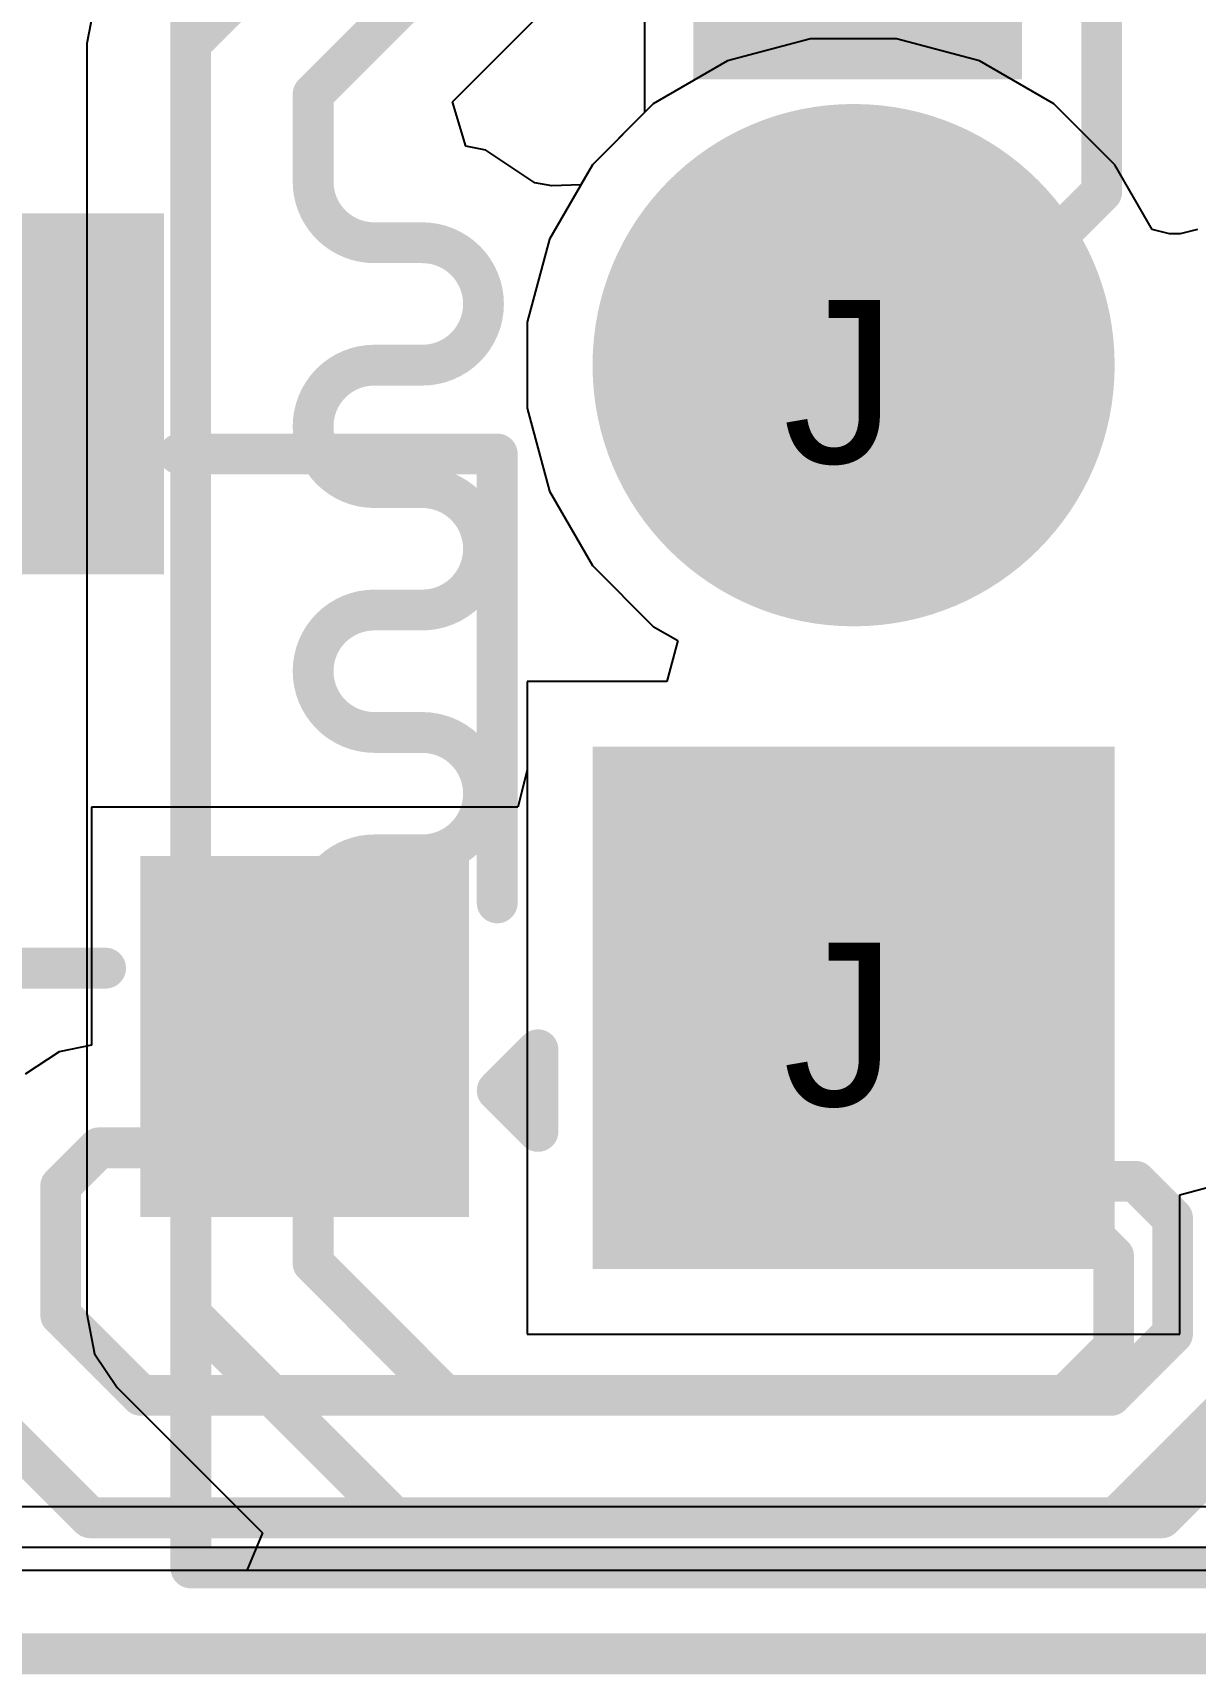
# Model space of a CAD drawing. Header units: inches. Extents: x 0 to 5271, y 0 to 5417.
# Drawn here: x 120.63 to 124.25, y -0.06 to 5.04 of the extents above; entities that cross this region are included whole.
import ezdxf

# ---------------------------------------------------------------- set-up
doc = ezdxf.new("R2010")
doc.units = ezdxf.units.IN
for name, color, linetype in [('Board_Outline', 216, 'Continuous'), ('Bottom Layer', 5, 'Continuous'), ('Bottom Overlay', 54, 'Continuous'), ('Bottom Paste', 16, 'Continuous'), ('Bottom Solder', 6, 'Continuous'), ('Drill Drawing', 1, 'Continuous'), ('L2_GND1', 16, 'Continuous'), ('L3_SIG1', 76, 'Continuous'), ('L4_PWR', 90, 'Continuous'), ('L5_GND2', 156, 'Continuous'), ('L6_SIG2', 130, 'Continuous'), ('L7_GND3', 216, 'Continuous'), ('Multi-Layer', 9, 'Continuous'), ('Pad Holes', 156, 'Continuous'), ('Top Layer', 1, 'Continuous'), ('Top Overlay', 2, 'Continuous'), ('Top Solder', 216, 'Continuous')]:
    doc.layers.add(name, color=color, linetype=linetype)
doc.styles.add('Arial', font='', dxfattribs={"height": 0.2})
doc.styles.get('Arial').set_extended_font_data('Arial')

# ---------------------------------------------------------------- blocks, each defined once
blk = doc.blocks.new('SOT_23_B_18')
at = {"layer": 'Bottom Layer'}
for points in [[(-1.36, 1.46), (-0.54, 1.46), (-0.54, 0.54), (-1.36, 0.54)], [(0.54, 1.46), (1.36, 1.46), (1.36, 0.54), (0.54, 0.54)], [(-0.41, -0.54), (0.41, -0.54), (0.41, -1.46), (-0.41, -1.46)]]:
    blk.add_hatch(color=5, dxfattribs=at).paths.add_polyline_path(points)
at = {"layer": 'Bottom Paste'}
for points in [[(-1.36, 1.46), (-0.54, 1.46), (-0.54, 0.54), (-1.36, 0.54)], [(0.54, 1.46), (1.36, 1.46), (1.36, 0.54), (0.54, 0.54)], [(-0.41, -0.54), (0.41, -0.54), (0.41, -1.46), (-0.41, -1.46)]]:
    blk.add_hatch(color=16, dxfattribs=at).paths.add_polyline_path(points)
at = {"layer": 'Bottom Solder'}
for points in [[(-1.4616, 1.5616), (-0.4384, 1.5616), (-0.4384, 0.4384), (-1.4616, 0.4384)], [(0.4384, 1.5616), (1.4616, 1.5616), (1.4616, 0.4384), (0.4384, 0.4384)], [(-0.5116, -0.4384), (0.5116, -0.4384), (0.5116, -1.5616), (-0.5116, -1.5616)]]:
    blk.add_hatch(color=6, dxfattribs=at).paths.add_polyline_path(points)
at = {"layer": 'Bottom Overlay'}
for points in [[(-1.6764, 1.2954, 0.127, 0.127, 0), (-1.6764, 1.0414, 0.127, 0.127, 0)], [(-1.5494, 1.1684, 0.127, 0.127, 0), (-1.6764, 1.2954, 0.127, 0.127, 0)], [(-1.5494, 1.1684, 0.127, 0.127, 0), (-1.6764, 1.0414, 0.127, 0.127, 0)], [(0.3302, 0.7874, 0.127, 0.127, 0), (-0.3302, 0.7874, 0.127, 0.127, 0)], [(-1.5494, 0.5842, 0.127, 0.127, 0), (-1.5494, -0.8128, 0.127, 0.127, 0)], [(1.5494, 0.5842, 0.127, 0.127, 0), (1.5494, -0.8128, 0.127, 0.127, 0)], [(-0.5588, -0.8128, 0.127, 0.127, 0), (-1.5494, -0.8128, 0.127, 0.127, 0)], [(1.5494, -0.8128, 0.127, 0.127, 0), (0.5588, -0.8128, 0.127, 0.127, 0)]]:
    blk.add_lwpolyline(points, format="xyseb", dxfattribs=at)
for points in [[(-1.7082, 1.2954, 0.0635, 0.0635, 1), (-1.6446, 1.2954, 0.0635, 0.0635, 1)], [(-1.7082, 1.2954, 0.0635, 0.0635, 1), (-1.6446, 1.2954, 0.0635, 0.0635, 1)], [(-1.5812, 1.1684, 0.0635, 0.0635, 1), (-1.5176, 1.1684, 0.0635, 0.0635, 1)], [(-1.5812, 1.1684, 0.0635, 0.0635, 1), (-1.5176, 1.1684, 0.0635, 0.0635, 1)], [(-1.7082, 1.0414, 0.0635, 0.0635, 1), (-1.6446, 1.0414, 0.0635, 0.0635, 1)], [(-1.7082, 1.0414, 0.0635, 0.0635, 1), (-1.6446, 1.0414, 0.0635, 0.0635, 1)], [(-0.3619, 0.7874, 0.0635, 0.0635, 1), (-0.2984, 0.7874, 0.0635, 0.0635, 1)], [(0.2984, 0.7874, 0.0635, 0.0635, 1), (0.3619, 0.7874, 0.0635, 0.0635, 1)], [(-1.5812, 0.5842, 0.0635, 0.0635, 1), (-1.5176, 0.5842, 0.0635, 0.0635, 1)], [(1.5176, 0.5842, 0.0635, 0.0635, 1), (1.5812, 0.5842, 0.0635, 0.0635, 1)], [(-1.5812, -0.8128, 0.0635, 0.0635, 1), (-1.5176, -0.8128, 0.0635, 0.0635, 1)], [(-1.5812, -0.8128, 0.0635, 0.0635, 1), (-1.5176, -0.8128, 0.0635, 0.0635, 1)], [(-0.5905, -0.8128, 0.0635, 0.0635, 1), (-0.5271, -0.8128, 0.0635, 0.0635, 1)], [(0.5271, -0.8128, 0.0635, 0.0635, 1), (0.5905, -0.8128, 0.0635, 0.0635, 1)], [(1.5176, -0.8128, 0.0635, 0.0635, 1), (1.5812, -0.8128, 0.0635, 0.0635, 1)], [(1.5176, -0.8128, 0.0635, 0.0635, 1), (1.5812, -0.8128, 0.0635, 0.0635, 1)]]:
    blk.add_lwpolyline(points, format="xyseb", close=True, dxfattribs=at)
blk = doc.blocks.new('SOT_23_B_19')
at = {"layer": 'Bottom Layer'}
for points in [[(-1.36, 1.46), (-0.54, 1.46), (-0.54, 0.54), (-1.36, 0.54)], [(0.54, 1.46), (1.36, 1.46), (1.36, 0.54), (0.54, 0.54)], [(-0.41, -0.54), (0.41, -0.54), (0.41, -1.46), (-0.41, -1.46)]]:
    blk.add_hatch(color=5, dxfattribs=at).paths.add_polyline_path(points)
at = {"layer": 'Bottom Paste'}
for points in [[(-1.36, 1.46), (-0.54, 1.46), (-0.54, 0.54), (-1.36, 0.54)], [(0.54, 1.46), (1.36, 1.46), (1.36, 0.54), (0.54, 0.54)], [(-0.41, -0.54), (0.41, -0.54), (0.41, -1.46), (-0.41, -1.46)]]:
    blk.add_hatch(color=16, dxfattribs=at).paths.add_polyline_path(points)
at = {"layer": 'Bottom Solder'}
for points in [[(-1.4616, 1.5616), (-0.4384, 1.5616), (-0.4384, 0.4384), (-1.4616, 0.4384)], [(0.4384, 1.5616), (1.4616, 1.5616), (1.4616, 0.4384), (0.4384, 0.4384)], [(-0.5116, -0.4384), (0.5116, -0.4384), (0.5116, -1.5616), (-0.5116, -1.5616)]]:
    blk.add_hatch(color=6, dxfattribs=at).paths.add_polyline_path(points)
at = {"layer": 'Bottom Overlay'}
for points in [[(-1.6764, 1.2954, 0.127, 0.127, 0), (-1.6764, 1.0414, 0.127, 0.127, 0)], [(-1.5494, 1.1684, 0.127, 0.127, 0), (-1.6764, 1.2954, 0.127, 0.127, 0)], [(-1.5494, 1.1684, 0.127, 0.127, 0), (-1.6764, 1.0414, 0.127, 0.127, 0)], [(0.3302, 0.7874, 0.127, 0.127, 0), (-0.3302, 0.7874, 0.127, 0.127, 0)], [(-1.5494, 0.5842, 0.127, 0.127, 0), (-1.5494, -0.8128, 0.127, 0.127, 0)], [(1.5494, 0.5842, 0.127, 0.127, 0), (1.5494, -0.8128, 0.127, 0.127, 0)], [(-0.5588, -0.8128, 0.127, 0.127, 0), (-1.5494, -0.8128, 0.127, 0.127, 0)], [(1.5494, -0.8128, 0.127, 0.127, 0), (0.5588, -0.8128, 0.127, 0.127, 0)]]:
    blk.add_lwpolyline(points, format="xyseb", dxfattribs=at)
for points in [[(-1.7082, 1.2954, 0.0635, 0.0635, 1), (-1.6446, 1.2954, 0.0635, 0.0635, 1)], [(-1.7082, 1.2954, 0.0635, 0.0635, 1), (-1.6446, 1.2954, 0.0635, 0.0635, 1)], [(-1.5812, 1.1684, 0.0635, 0.0635, 1), (-1.5176, 1.1684, 0.0635, 0.0635, 1)], [(-1.5812, 1.1684, 0.0635, 0.0635, 1), (-1.5176, 1.1684, 0.0635, 0.0635, 1)], [(-1.7082, 1.0414, 0.0635, 0.0635, 1), (-1.6446, 1.0414, 0.0635, 0.0635, 1)], [(-1.7082, 1.0414, 0.0635, 0.0635, 1), (-1.6446, 1.0414, 0.0635, 0.0635, 1)], [(-0.3619, 0.7874, 0.0635, 0.0635, 1), (-0.2984, 0.7874, 0.0635, 0.0635, 1)], [(0.2984, 0.7874, 0.0635, 0.0635, 1), (0.3619, 0.7874, 0.0635, 0.0635, 1)], [(-1.5812, 0.5842, 0.0635, 0.0635, 1), (-1.5176, 0.5842, 0.0635, 0.0635, 1)], [(1.5176, 0.5842, 0.0635, 0.0635, 1), (1.5812, 0.5842, 0.0635, 0.0635, 1)], [(-1.5812, -0.8128, 0.0635, 0.0635, 1), (-1.5176, -0.8128, 0.0635, 0.0635, 1)], [(-1.5812, -0.8128, 0.0635, 0.0635, 1), (-1.5176, -0.8128, 0.0635, 0.0635, 1)], [(-0.5905, -0.8128, 0.0635, 0.0635, 1), (-0.5271, -0.8128, 0.0635, 0.0635, 1)], [(0.5271, -0.8128, 0.0635, 0.0635, 1), (0.5905, -0.8128, 0.0635, 0.0635, 1)], [(1.5176, -0.8128, 0.0635, 0.0635, 1), (1.5812, -0.8128, 0.0635, 0.0635, 1)], [(1.5176, -0.8128, 0.0635, 0.0635, 1), (1.5812, -0.8128, 0.0635, 0.0635, 1)]]:
    blk.add_lwpolyline(points, format="xyseb", close=True, dxfattribs=at)
blk = doc.blocks.new('HX20012_6A_______531')
at = {"layer": 'Bottom Layer'}
h = blk.add_hatch(color=5, dxfattribs=at)
edge = h.paths.add_edge_path()
edge.add_arc((-2, 1), 0.762, 0, 360)
blk.add_hatch(color=5, dxfattribs=at).paths.add_polyline_path([(-2.762, -0.238), (-1.238, -0.238), (-1.238, -1.762), (-2.762, -1.762)])
at = {"layer": 'Bottom Solder'}
h = blk.add_hatch(color=6, dxfattribs=at)
edge = h.paths.add_edge_path()
edge.add_arc((-2, 1), 0.8128, 0, 360)
blk.add_hatch(color=6, dxfattribs=at).paths.add_polyline_path([(-2.8128, -0.1872), (-1.1872, -0.1872), (-1.1872, -1.8128), (-2.8128, -1.8128)])
at = {"layer": 'L2_GND1'}
h = blk.add_hatch(color=16, dxfattribs=at)
edge = h.paths.add_edge_path()
edge.add_arc((-2, 1), 0.762, 0, 360)
blk.add_hatch(color=16, dxfattribs=at).paths.add_polyline_path([(-2.762, -0.238), (-1.238, -0.238), (-1.238, -1.762), (-2.762, -1.762)])
at = {"layer": 'L3_SIG1'}
h = blk.add_hatch(color=76, dxfattribs=at)
edge = h.paths.add_edge_path()
edge.add_arc((-2, 1), 0.762, 0, 360)
blk.add_hatch(color=76, dxfattribs=at).paths.add_polyline_path([(-2.762, -0.238), (-1.238, -0.238), (-1.238, -1.762), (-2.762, -1.762)])
at = {"layer": 'L4_PWR'}
h = blk.add_hatch(color=90, dxfattribs=at)
edge = h.paths.add_edge_path()
edge.add_arc((-2, 1), 0.762, 0, 360)
blk.add_hatch(color=90, dxfattribs=at).paths.add_polyline_path([(-2.762, -0.238), (-1.238, -0.238), (-1.238, -1.762), (-2.762, -1.762)])
at = {"layer": 'L5_GND2'}
h = blk.add_hatch(color=156, dxfattribs=at)
edge = h.paths.add_edge_path()
edge.add_arc((-2, 1), 0.762, 0, 360)
blk.add_hatch(color=156, dxfattribs=at).paths.add_polyline_path([(-2.762, -0.238), (-1.238, -0.238), (-1.238, -1.762), (-2.762, -1.762)])
at = {"layer": 'L6_SIG2'}
h = blk.add_hatch(color=130, dxfattribs=at)
edge = h.paths.add_edge_path()
edge.add_arc((-2, 1), 0.762, 0, 360)
blk.add_hatch(color=130, dxfattribs=at).paths.add_polyline_path([(-2.762, -0.238), (-1.238, -0.238), (-1.238, -1.762), (-2.762, -1.762)])
at = {"layer": 'L7_GND3'}
h = blk.add_hatch(color=216, dxfattribs=at)
edge = h.paths.add_edge_path()
edge.add_arc((-2, 1), 0.762, 0, 360)
blk.add_hatch(color=216, dxfattribs=at).paths.add_polyline_path([(-2.762, -0.238), (-1.238, -0.238), (-1.238, -1.762), (-2.762, -1.762)])
at = {"layer": 'Multi-Layer'}
h = blk.add_hatch(color=9, dxfattribs=at)
edge = h.paths.add_edge_path()
edge.add_arc((-2, 1), 0.762, 0, 360)
blk.add_hatch(color=9, dxfattribs=at).paths.add_polyline_path([(-2.762, -0.238), (-1.238, -0.238), (-1.238, -1.762), (-2.762, -1.762)])
at = {"layer": 'Pad Holes'}
h = blk.add_hatch(color=7, dxfattribs=at)
edge = h.paths.add_edge_path()
edge.add_arc((-2, 1), 0.4572, 0, 360)
h = blk.add_hatch(color=7, dxfattribs=at)
edge = h.paths.add_edge_path()
edge.add_arc((-2, -1), 0.4572, 0, 360)
at = {"layer": 'Top Layer'}
h = blk.add_hatch(color=1, dxfattribs=at)
edge = h.paths.add_edge_path()
edge.add_arc((-2, 1), 0.762, 0, 360)
blk.add_hatch(color=1, dxfattribs=at).paths.add_polyline_path([(-2.762, -0.238), (-1.238, -0.238), (-1.238, -1.762), (-2.762, -1.762)])
at = {"layer": 'Top Solder'}
h = blk.add_hatch(color=216, dxfattribs=at)
edge = h.paths.add_edge_path()
edge.add_arc((-2, 1), 0.8128, 0, 360)
blk.add_hatch(color=216, dxfattribs=at).paths.add_polyline_path([(-2.8128, -0.1872), (-1.1872, -0.1872), (-1.1872, -1.8128), (-2.8128, -1.8128)])
at = {"layer": 'Top Overlay'}
for points in [[(-4.064, 2.7432, 0.127, 0.127, 0), (-4.0635, -2.7432, 0.127, 0.127, 0)], [(-4.0635, -2.7432, 0.127, 0.127, 0), (4.064, -2.7432, 0.127, 0.127, 0)]]:
    blk.add_lwpolyline(points, format="xyseb", dxfattribs=at)
blk.add_lwpolyline([(-4.0952, -2.7432, 0.0635, 0.0635, 1), (-4.0317, -2.7432, 0.0635, 0.0635, 1)], format="xyseb", close=True, dxfattribs=at)
blk.add_lwpolyline([(-4.0952, -2.7432, 0.0635, 0.0635, 1), (-4.0317, -2.7432, 0.0635, 0.0635, 1)], format="xyseb", close=True, dxfattribs=at)

msp = doc.modelspace()

# ---------------------------------------------------------------- linework, layer by layer
at = {"layer": 'Board_Outline'}
msp.add_lwpolyline([(0, 0, 0.127, 0.127, 0), (150, 0, 0.127, 0.127, 0)], format="xyseb", dxfattribs=at)
at = {"layer": 'Bottom Layer'}
for p, q in [((122.531, 6.175), (122.531, 4.7961)), ((122.531, 4.7961), (122.369, 4.634)), ((122.369, 4.634), (122.2352, 4.4024)), ((122.2352, 4.4024), (122.166, 4.144)), ((122.166, 4.144), (122.166, 3.8764)), ((122.166, 3.8764), (122.2352, 3.618)), ((122.2352, 3.618), (122.369, 3.3864)), ((122.369, 3.3864), (122.5581, 3.1972)), ((122.5581, 3.1972), (122.6343, 3.1532)), ((122.6343, 3.1532), (122.6003, 3.0262)), ((122.6003, 3.0262), (122.166, 3.0262)), ((122.166, 3.0262), (122.166, 2.75)), ((122.166, 2.75), (122.137, 2.635)), ((122.137, 2.635), (120.809, 2.635)), ((120.809, 2.635), (120.809, 1.8936)), ((120.809, 1.8936), (120.7081, 1.8736)), ((120.7081, 1.8736), (120.6031, 1.8034))]:
    msp.add_line(p, q, dxfattribs=at)
for points in [[(123.9545, 4.549, 0.127, 0.127, 0), (123.9545, 5.3081, 0.127, 0.127, 0)], [(123.4157, 4.0102, 0.127, 0.127, 0), (123.9545, 4.549, 0.127, 0.127, 0)], [(123.182, 4.0102, 0.127, 0.127, 0), (123.4157, 4.0102, 0.127, 0.127, 0)], [(123.182, 2.0102, 0.127, 0.127, 0), (123.8805, 1.3117, 0.127, 0.127, 0)], [(121.1265, 1.5745, 0.127, 0.127, 0), (121.473, 1.921, 0.127, 0.127, 0)], [(120.7135, 1.456, 0.127, 0.127, 0), (120.832, 1.5745, 0.127, 0.127, 0)], [(120.832, 1.5745, 0.127, 0.127, 0), (121.1265, 1.5745, 0.127, 0.127, 0)], [(120.7135, 1.0537, 0.127, 0.127, 0), (120.7135, 1.456, 0.127, 0.127, 0)], [(123.8805, 1.3117, 0.127, 0.127, 0), (123.9171, 1.3117, 0.127, 0.127, 0)], [(123.9171, 1.3117, 0.127, 0.127, 0), (123.9915, 1.2373, 0.127, 0.127, 0)], [(123.9915, 0.9545, 0.127, 0.127, 0), (123.9915, 1.2373, 0.127, 0.127, 0)], [(120.7135, 1.0537, 0.127, 0.127, 0), (120.9631, 0.8041, 0.127, 0.127, 0)], [(123.8411, 0.8041, 0.127, 0.127, 0), (123.9915, 0.9545, 0.127, 0.127, 0)], [(120.3325, 0.8959, 0.127, 0.127, 0), (120.8053, 0.4231, 0.127, 0.127, 0)], [(120.9631, 0.8041, 0.127, 0.127, 0), (123.8411, 0.8041, 0.127, 0.127, 0)], [(123.9989, 0.4231, 0.127, 0.127, 0), (124.3725, 0.7967, 0.127, 0.127, 0)], [(120.8053, 0.4231, 0.127, 0.127, 0), (123.9989, 0.4231, 0.127, 0.127, 0)]]:
    msp.add_lwpolyline(points, format="xyseb", dxfattribs=at)
for points in [[(123.9227, 4.549, 0.0635, 0.0635, 1), (123.9862, 4.549, 0.0635, 0.0635, 1)], [(123.9227, 4.549, 0.0635, 0.0635, 1), (123.9862, 4.549, 0.0635, 0.0635, 1)], [(123.1503, 4.0102, 0.0635, 0.0635, 1), (123.2138, 4.0102, 0.0635, 0.0635, 1)], [(123.3839, 4.0102, 0.0635, 0.0635, 1), (123.4474, 4.0102, 0.0635, 0.0635, 1)], [(123.3839, 4.0102, 0.0635, 0.0635, 1), (123.4474, 4.0102, 0.0635, 0.0635, 1)], [(123.1502, 2.0102, 0.0635, 0.0635, 1), (123.2137, 2.0102, 0.0635, 0.0635, 1)], [(121.4413, 1.921, 0.0635, 0.0635, 1), (121.5048, 1.921, 0.0635, 0.0635, 1)], [(120.8003, 1.5745, 0.0635, 0.0635, 1), (120.8638, 1.5745, 0.0635, 0.0635, 1)], [(120.8003, 1.5745, 0.0635, 0.0635, 1), (120.8638, 1.5745, 0.0635, 0.0635, 1)], [(121.0947, 1.5745, 0.0635, 0.0635, 1), (121.1582, 1.5745, 0.0635, 0.0635, 1)], [(121.0947, 1.5745, 0.0635, 0.0635, 1), (121.1582, 1.5745, 0.0635, 0.0635, 1)], [(120.6817, 1.456, 0.0635, 0.0635, 1), (120.7452, 1.456, 0.0635, 0.0635, 1)], [(120.6817, 1.456, 0.0635, 0.0635, 1), (120.7452, 1.456, 0.0635, 0.0635, 1)], [(123.8487, 1.3117, 0.0635, 0.0635, 1), (123.9122, 1.3117, 0.0635, 0.0635, 1)], [(123.8487, 1.3117, 0.0635, 0.0635, 1), (123.9122, 1.3117, 0.0635, 0.0635, 1)], [(123.8854, 1.3117, 0.0635, 0.0635, 1), (123.9489, 1.3117, 0.0635, 0.0635, 1)], [(123.8854, 1.3117, 0.0635, 0.0635, 1), (123.9489, 1.3117, 0.0635, 0.0635, 1)], [(123.9597, 1.2373, 0.0635, 0.0635, 1), (124.0232, 1.2373, 0.0635, 0.0635, 1)], [(123.9597, 1.2373, 0.0635, 0.0635, 1), (124.0232, 1.2373, 0.0635, 0.0635, 1)], [(120.6817, 1.0537, 0.0635, 0.0635, 1), (120.7452, 1.0537, 0.0635, 0.0635, 1)], [(120.6817, 1.0537, 0.0635, 0.0635, 1), (120.7452, 1.0537, 0.0635, 0.0635, 1)], [(123.9597, 0.9545, 0.0635, 0.0635, 1), (124.0232, 0.9545, 0.0635, 0.0635, 1)], [(123.9597, 0.9545, 0.0635, 0.0635, 1), (124.0232, 0.9545, 0.0635, 0.0635, 1)], [(120.9314, 0.8041, 0.0635, 0.0635, 1), (120.9949, 0.8041, 0.0635, 0.0635, 1)], [(120.9314, 0.8041, 0.0635, 0.0635, 1), (120.9949, 0.8041, 0.0635, 0.0635, 1)], [(123.8094, 0.8041, 0.0635, 0.0635, 1), (123.8729, 0.8041, 0.0635, 0.0635, 1)], [(123.8094, 0.8041, 0.0635, 0.0635, 1), (123.8729, 0.8041, 0.0635, 0.0635, 1)], [(120.7736, 0.4231, 0.0635, 0.0635, 1), (120.8371, 0.4231, 0.0635, 0.0635, 1)], [(120.7736, 0.4231, 0.0635, 0.0635, 1), (120.8371, 0.4231, 0.0635, 0.0635, 1)], [(123.9672, 0.4231, 0.0635, 0.0635, 1), (124.0307, 0.4231, 0.0635, 0.0635, 1)], [(123.9672, 0.4231, 0.0635, 0.0635, 1), (124.0307, 0.4231, 0.0635, 0.0635, 1)]]:
    msp.add_lwpolyline(points, format="xyseb", close=True, dxfattribs=at)
at = {"layer": 'L2_GND1'}
for p, q in [((123.0482, 5.0262), (122.7898, 4.957)), ((123.3157, 5.0262), (123.0482, 5.0262)), ((123.5741, 4.957), (123.3157, 5.0262)), ((122.7898, 4.957), (122.5581, 4.8232)), ((123.8058, 4.8232), (123.5741, 4.957)), ((122.5581, 4.8232), (122.369, 4.634)), ((123.995, 4.634), (123.8058, 4.8232)), ((122.369, 4.634), (122.2352, 4.4024)), ((124.1117, 4.432), (123.995, 4.634)), ((122.2352, 4.4024), (122.166, 4.144)), ((124.1653, 4.4191), (124.1117, 4.432)), ((124.1987, 4.4191), (124.1653, 4.4191)), ((124.2523, 4.432), (124.1987, 4.4191)), ((122.166, 4.144), (122.166, 3.8764)), ((122.166, 3.8764), (122.2352, 3.618)), ((122.2352, 3.618), (122.369, 3.3864)), ((122.369, 3.3864), (122.5581, 3.1972)), ((122.5581, 3.1972), (122.6343, 3.1532)), ((122.6343, 3.1532), (122.6003, 3.0262)), ((122.6003, 3.0262), (122.166, 3.0262)), ((122.166, 3.0262), (122.166, 0.9942)), ((124.198, 1.4285), (124.325, 1.4626)), ((124.198, 0.9942), (124.198, 1.4285)), ((122.166, 0.9942), (124.198, 0.9942)), ((135.4288, 0.259), (93.9096, 0.259))]:
    msp.add_line(p, q, dxfattribs=at)
at = {"layer": 'L3_SIG1'}
for p, q in [((123.0482, 5.0262), (122.7898, 4.957)), ((123.3157, 5.0262), (123.0482, 5.0262)), ((123.5741, 4.957), (123.3157, 5.0262)), ((122.7898, 4.957), (122.5581, 4.8232)), ((123.8058, 4.8232), (123.5741, 4.957)), ((122.5581, 4.8232), (122.369, 4.634)), ((123.995, 4.634), (123.8058, 4.8232)), ((122.369, 4.634), (122.2352, 4.4024)), ((124.1117, 4.432), (123.995, 4.634)), ((122.2352, 4.4024), (122.166, 4.144)), ((124.1653, 4.4191), (124.1117, 4.432)), ((124.1987, 4.4191), (124.1653, 4.4191)), ((124.2523, 4.432), (124.1987, 4.4191)), ((122.166, 4.144), (122.166, 3.8764)), ((122.166, 3.8764), (122.2352, 3.618)), ((122.2352, 3.618), (122.369, 3.3864)), ((122.369, 3.3864), (122.5581, 3.1972)), ((122.5581, 3.1972), (122.6343, 3.1532)), ((122.6343, 3.1532), (122.6003, 3.0262)), ((122.6003, 3.0262), (122.166, 3.0262)), ((122.166, 3.0262), (122.166, 0.9942)), ((124.198, 1.4285), (124.325, 1.4626)), ((124.198, 0.9942), (124.198, 1.4285)), ((122.166, 0.9942), (124.198, 0.9942)), ((129.3876, 0.3302), (95.9104, 0.3302))]:
    msp.add_line(p, q, dxfattribs=at)
at = {"layer": 'L4_PWR'}
for p, q in [((123.0482, 5.0262), (122.7898, 4.957)), ((123.3157, 5.0262), (123.0482, 5.0262)), ((123.5741, 4.957), (123.3157, 5.0262)), ((122.7898, 4.957), (122.5581, 4.8232)), ((123.8058, 4.8232), (123.5741, 4.957)), ((122.5581, 4.8232), (122.369, 4.634)), ((123.995, 4.634), (123.8058, 4.8232)), ((122.369, 4.634), (122.2352, 4.4024)), ((124.1117, 4.432), (123.995, 4.634)), ((122.2352, 4.4024), (122.166, 4.144)), ((124.1653, 4.4191), (124.1117, 4.432)), ((124.1987, 4.4191), (124.1653, 4.4191)), ((124.2523, 4.432), (124.1987, 4.4191)), ((122.166, 4.144), (122.166, 3.8764)), ((122.166, 3.8764), (122.2352, 3.618)), ((122.2352, 3.618), (122.369, 3.3864)), ((122.369, 3.3864), (122.5581, 3.1972)), ((122.5581, 3.1972), (122.6343, 3.1532)), ((122.6343, 3.1532), (122.6003, 3.0262)), ((122.6003, 3.0262), (122.166, 3.0262)), ((122.166, 3.0262), (122.166, 0.9942)), ((124.198, 1.4285), (124.325, 1.4626)), ((124.198, 0.9942), (124.198, 1.4285)), ((122.166, 0.9942), (124.198, 0.9942)), ((149.741, 0.259), (93.9096, 0.259))]:
    msp.add_line(p, q, dxfattribs=at)
at = {"layer": 'L5_GND2'}
for p, q in [((123.0482, 5.0262), (122.7898, 4.957)), ((123.3157, 5.0262), (123.0482, 5.0262)), ((123.5741, 4.957), (123.3157, 5.0262)), ((122.7898, 4.957), (122.5581, 4.8232)), ((123.8058, 4.8232), (123.5741, 4.957)), ((122.5581, 4.8232), (122.369, 4.634)), ((123.995, 4.634), (123.8058, 4.8232)), ((122.369, 4.634), (122.2352, 4.4024)), ((124.1117, 4.432), (123.995, 4.634)), ((122.2352, 4.4024), (122.166, 4.144)), ((124.1653, 4.4191), (124.1117, 4.432)), ((124.1987, 4.4191), (124.1653, 4.4191)), ((124.2523, 4.432), (124.1987, 4.4191)), ((122.166, 4.144), (122.166, 3.8764)), ((122.166, 3.8764), (122.2352, 3.618)), ((122.2352, 3.618), (122.369, 3.3864)), ((122.369, 3.3864), (122.5581, 3.1972)), ((122.5581, 3.1972), (122.6343, 3.1532)), ((122.6343, 3.1532), (122.6003, 3.0262)), ((122.6003, 3.0262), (122.166, 3.0262)), ((122.166, 3.0262), (122.166, 0.9942)), ((124.198, 1.4285), (124.325, 1.4626)), ((124.198, 0.9942), (124.198, 1.4285)), ((122.166, 0.9942), (124.198, 0.9942)), ((149.741, 0.259), (93.9096, 0.259))]:
    msp.add_line(p, q, dxfattribs=at)
at = {"layer": 'L6_SIG2'}
for p, q in [((123.0482, 5.0262), (122.7898, 4.957)), ((123.3157, 5.0262), (123.0482, 5.0262)), ((123.5741, 4.957), (123.3157, 5.0262)), ((122.7898, 4.957), (122.5581, 4.8232)), ((123.8058, 4.8232), (123.5741, 4.957)), ((122.5581, 4.8232), (122.369, 4.634)), ((123.995, 4.634), (123.8058, 4.8232)), ((122.369, 4.634), (122.2352, 4.4024)), ((124.1117, 4.432), (123.995, 4.634)), ((122.2352, 4.4024), (122.166, 4.144)), ((124.1653, 4.4191), (124.1117, 4.432)), ((124.1987, 4.4191), (124.1653, 4.4191)), ((124.2523, 4.432), (124.1987, 4.4191)), ((122.166, 4.144), (122.166, 3.8764)), ((122.166, 3.8764), (122.2352, 3.618)), ((122.2352, 3.618), (122.369, 3.3864)), ((122.369, 3.3864), (122.5581, 3.1972)), ((122.5581, 3.1972), (122.6343, 3.1532)), ((122.6343, 3.1532), (122.6003, 3.0262)), ((122.6003, 3.0262), (122.166, 3.0262)), ((122.166, 3.0262), (122.166, 0.9942)), ((124.198, 1.4285), (124.325, 1.4626)), ((124.198, 0.9942), (124.198, 1.4285)), ((122.166, 0.9942), (124.198, 0.9942)), ((129.4892, 0.4572), (96.2152, 0.4572))]:
    msp.add_line(p, q, dxfattribs=at)
at = {"layer": 'L7_GND3'}
for p, q in [((123.0482, 5.0262), (122.7898, 4.957)), ((123.3157, 5.0262), (123.0482, 5.0262)), ((123.5741, 4.957), (123.3157, 5.0262)), ((122.7898, 4.957), (122.5581, 4.8232)), ((123.8058, 4.8232), (123.5741, 4.957)), ((122.5581, 4.8232), (122.369, 4.634)), ((123.995, 4.634), (123.8058, 4.8232)), ((122.369, 4.634), (122.2352, 4.4024)), ((124.1117, 4.432), (123.995, 4.634)), ((122.2352, 4.4024), (122.166, 4.144)), ((124.1653, 4.4191), (124.1117, 4.432)), ((124.1987, 4.4191), (124.1653, 4.4191)), ((124.2523, 4.432), (124.1987, 4.4191)), ((122.166, 4.144), (122.166, 3.8764)), ((122.166, 3.8764), (122.2352, 3.618)), ((122.2352, 3.618), (122.369, 3.3864)), ((122.369, 3.3864), (122.5581, 3.1972)), ((122.5581, 3.1972), (122.6343, 3.1532)), ((122.6343, 3.1532), (122.6003, 3.0262)), ((122.6003, 3.0262), (122.166, 3.0262)), ((122.166, 3.0262), (122.166, 0.9942)), ((124.198, 1.4285), (124.325, 1.4626)), ((124.198, 0.9942), (124.198, 1.4285)), ((122.166, 0.9942), (124.198, 0.9942)), ((149.741, 0.259), (93.9096, 0.259))]:
    msp.add_line(p, q, dxfattribs=at)
at = {"layer": 'Top Layer'}
for p, q in [((121.9331, 4.8295), (122.8132, 5.7096)), ((120.8191, 5.1351), (120.7945, 5.0112)), ((120.7945, 5.0112), (120.7945, 1.0575)), ((123.0482, 5.0262), (122.7898, 4.957)), ((123.3157, 5.0262), (123.0482, 5.0262)), ((123.5741, 4.957), (123.3157, 5.0262)), ((122.7898, 4.957), (122.5581, 4.8232)), ((123.8058, 4.8232), (123.5741, 4.957)), ((121.9749, 4.6917), (121.9331, 4.8295)), ((122.5581, 4.8232), (122.369, 4.634)), ((123.995, 4.634), (123.8058, 4.8232)), ((122.0374, 4.6792), (121.9749, 4.6917)), ((122.1897, 4.5775), (122.0374, 4.6792)), ((122.369, 4.634), (122.3325, 4.5709)), ((124.1117, 4.432), (123.995, 4.634)), ((122.2421, 4.568), (122.1897, 4.5775)), ((122.3325, 4.5709), (122.2421, 4.568)), ((124.1653, 4.4191), (124.1117, 4.432)), ((124.1987, 4.4191), (124.1653, 4.4191)), ((124.2523, 4.432), (124.1987, 4.4191)), ((120.7945, 1.0575), (120.8191, 0.9337)), ((120.8191, 0.9337), (120.8893, 0.8286)), ((120.8893, 0.8286), (121.3416, 0.3763)), ((121.3416, 0.3763), (121.293, 0.259)), ((121.293, 0.259), (93.9096, 0.259))]:
    msp.add_line(p, q, dxfattribs=at)
for points in [[(121.1182, 5.0112, 0.127, 0.127, 0), (122.2033, 6.0963, 0.127, 0.127, 0)], [(121.4992, 4.8534, 0.127, 0.127, 0), (121.7876, 5.1418, 0.127, 0.127, 0)], [(121.1182, 1.0575, 0.127, 0.127, 0), (121.1182, 5.0112, 0.127, 0.127, 0)], [(121.4992, 4.5817, 0.127, 0.127, 0), (121.4992, 4.8534, 0.127, 0.127, 0)], [(121.4992, 4.5817, 0.127, 0.127, 0), (121.4992, 4.6012, 0.127, 0.127, 0)], [(121.6897, 4.3912, 0.127, 0.127, -0.414214), (121.4992, 4.5817, 0.127, 0.127, 0)], [(121.6897, 4.3912, 0.127, 0.127, 0), (121.8392, 4.3912, 0.127, 0.127, 0)], [(121.8392, 4.3912, 0.127, 0.127, -1), (121.8392, 4.0102, 0.127, 0.127, 0)], [(121.6897, 3.6292, 0.127, 0.127, -1), (121.6897, 4.0102, 0.127, 0.127, 0)], [(121.6897, 4.0102, 0.127, 0.127, 0), (121.8392, 4.0102, 0.127, 0.127, 0)], [(121.6897, 3.6292, 0.127, 0.127, 0), (121.8392, 3.6292, 0.127, 0.127, 0)], [(121.8392, 3.6292, 0.127, 0.127, -1), (121.8392, 3.2482, 0.127, 0.127, 0)], [(121.6897, 2.8672, 0.127, 0.127, -1), (121.6897, 3.2482, 0.127, 0.127, 0)], [(121.6897, 3.2482, 0.127, 0.127, 0), (121.8392, 3.2482, 0.127, 0.127, 0)], [(121.6897, 2.8672, 0.127, 0.127, 0), (121.8392, 2.8672, 0.127, 0.127, 0)], [(121.8392, 2.8672, 0.127, 0.127, -1), (121.8392, 2.4862, 0.127, 0.127, 0)], [(121.4992, 2.2957, 0.127, 0.127, -0.414214), (121.6897, 2.4862, 0.127, 0.127, 0)], [(121.6897, 2.4862, 0.127, 0.127, 0), (121.8392, 2.4862, 0.127, 0.127, 0)], [(121.4992, 1.8512, 0.127, 0.127, 0), (121.4992, 2.2957, 0.127, 0.127, 0)], [(123.182, 2.0102, 0.127, 0.127, 0), (123.722, 1.4702, 0.127, 0.127, 0)], [(121.4992, 1.2154, 0.127, 0.127, 0), (121.4992, 1.8512, 0.127, 0.127, 0)], [(123.722, 1.4702, 0.127, 0.127, 0), (124.0601, 1.4702, 0.127, 0.127, 0)], [(124.0601, 1.4702, 0.127, 0.127, 0), (124.1751, 1.3552, 0.127, 0.127, 0)], [(124.1751, 0.9956, 0.127, 0.127, 0), (124.1751, 1.3552, 0.127, 0.127, 0)], [(121.4992, 1.2154, 0.127, 0.127, 0), (121.9104, 0.8041, 0.127, 0.127, 0)], [(121.1182, 1.0575, 0.127, 0.127, 0), (121.7526, 0.4231, 0.127, 0.127, 0)], [(123.9836, 0.8041, 0.127, 0.127, 0), (124.1751, 0.9956, 0.127, 0.127, 0)], [(124.1414, 0.4231, 0.127, 0.127, 0), (124.5561, 0.8378, 0.127, 0.127, 0)], [(121.9104, 0.8041, 0.127, 0.127, 0), (123.9836, 0.8041, 0.127, 0.127, 0)], [(121.7526, 0.4231, 0.127, 0.127, 0), (124.1414, 0.4231, 0.127, 0.127, 0)]]:
    msp.add_lwpolyline(points, format="xyseb", dxfattribs=at)
for points in [[(121.0864, 5.0112, 0.0635, 0.0635, 1), (121.1499, 5.0112, 0.0635, 0.0635, 1)], [(121.0864, 5.0112, 0.0635, 0.0635, 1), (121.1499, 5.0112, 0.0635, 0.0635, 1)], [(121.4674, 4.8534, 0.0635, 0.0635, 1), (121.5309, 4.8534, 0.0635, 0.0635, 1)], [(121.4674, 4.8534, 0.0635, 0.0635, 1), (121.5309, 4.8534, 0.0635, 0.0635, 1)], [(121.4674, 4.6012, 0.0635, 0.0635, 1), (121.5309, 4.6012, 0.0635, 0.0635, 1)], [(121.4674, 4.5817, 0.0635, 0.0635, 1), (121.5309, 4.5817, 0.0635, 0.0635, 1)], [(121.4674, 4.5817, 0.0635, 0.0635, 1), (121.5309, 4.5817, 0.0635, 0.0635, 1)], [(121.4674, 4.5817, 0.0635, 0.0635, 1), (121.5309, 4.5817, 0.0635, 0.0635, 1)], [(121.6579, 4.3912, 0.0635, 0.0635, 1), (121.7214, 4.3912, 0.0635, 0.0635, 1)], [(121.6579, 4.3912, 0.0635, 0.0635, 1), (121.7214, 4.3912, 0.0635, 0.0635, 1)], [(121.8075, 4.3912, 0.0635, 0.0635, 1), (121.871, 4.3912, 0.0635, 0.0635, 1)], [(121.8075, 4.3912, 0.0635, 0.0635, 1), (121.871, 4.3912, 0.0635, 0.0635, 1)], [(121.6579, 4.0102, 0.0635, 0.0635, 1), (121.7214, 4.0102, 0.0635, 0.0635, 1)], [(121.6579, 4.0102, 0.0635, 0.0635, 1), (121.7214, 4.0102, 0.0635, 0.0635, 1)], [(121.8075, 4.0102, 0.0635, 0.0635, 1), (121.871, 4.0102, 0.0635, 0.0635, 1)], [(121.8075, 4.0102, 0.0635, 0.0635, 1), (121.871, 4.0102, 0.0635, 0.0635, 1)], [(121.6579, 3.6292, 0.0635, 0.0635, 1), (121.7214, 3.6292, 0.0635, 0.0635, 1)], [(121.6579, 3.6292, 0.0635, 0.0635, 1), (121.7214, 3.6292, 0.0635, 0.0635, 1)], [(121.8075, 3.6292, 0.0635, 0.0635, 1), (121.871, 3.6292, 0.0635, 0.0635, 1)], [(121.8075, 3.6292, 0.0635, 0.0635, 1), (121.871, 3.6292, 0.0635, 0.0635, 1)], [(121.6579, 3.2482, 0.0635, 0.0635, 1), (121.7214, 3.2482, 0.0635, 0.0635, 1)], [(121.6579, 3.2482, 0.0635, 0.0635, 1), (121.7214, 3.2482, 0.0635, 0.0635, 1)], [(121.8075, 3.2482, 0.0635, 0.0635, 1), (121.871, 3.2482, 0.0635, 0.0635, 1)], [(121.8075, 3.2482, 0.0635, 0.0635, 1), (121.871, 3.2482, 0.0635, 0.0635, 1)], [(121.6579, 2.8672, 0.0635, 0.0635, 1), (121.7214, 2.8672, 0.0635, 0.0635, 1)], [(121.6579, 2.8672, 0.0635, 0.0635, 1), (121.7214, 2.8672, 0.0635, 0.0635, 1)], [(121.8075, 2.8672, 0.0635, 0.0635, 1), (121.871, 2.8672, 0.0635, 0.0635, 1)], [(121.8075, 2.8672, 0.0635, 0.0635, 1), (121.871, 2.8672, 0.0635, 0.0635, 1)], [(121.6579, 2.4862, 0.0635, 0.0635, 1), (121.7214, 2.4862, 0.0635, 0.0635, 1)], [(121.6579, 2.4862, 0.0635, 0.0635, 1), (121.7214, 2.4862, 0.0635, 0.0635, 1)], [(121.8075, 2.4862, 0.0635, 0.0635, 1), (121.871, 2.4862, 0.0635, 0.0635, 1)], [(121.8075, 2.4862, 0.0635, 0.0635, 1), (121.871, 2.4862, 0.0635, 0.0635, 1)], [(121.4674, 2.2957, 0.0635, 0.0635, 1), (121.5309, 2.2957, 0.0635, 0.0635, 1)], [(121.4674, 2.2957, 0.0635, 0.0635, 1), (121.5309, 2.2957, 0.0635, 0.0635, 1)], [(123.1502, 2.0102, 0.0635, 0.0635, 1), (123.2137, 2.0102, 0.0635, 0.0635, 1)], [(121.4674, 1.8512, 0.0635, 0.0635, 1), (121.5309, 1.8512, 0.0635, 0.0635, 1)], [(121.4674, 1.8512, 0.0635, 0.0635, 1), (121.5309, 1.8512, 0.0635, 0.0635, 1)], [(123.6903, 1.4702, 0.0635, 0.0635, 1), (123.7538, 1.4702, 0.0635, 0.0635, 1)], [(123.6903, 1.4702, 0.0635, 0.0635, 1), (123.7538, 1.4702, 0.0635, 0.0635, 1)], [(124.0283, 1.4702, 0.0635, 0.0635, 1), (124.0918, 1.4702, 0.0635, 0.0635, 1)], [(124.0283, 1.4702, 0.0635, 0.0635, 1), (124.0918, 1.4702, 0.0635, 0.0635, 1)], [(124.1433, 1.3552, 0.0635, 0.0635, 1), (124.2068, 1.3552, 0.0635, 0.0635, 1)], [(124.1433, 1.3552, 0.0635, 0.0635, 1), (124.2068, 1.3552, 0.0635, 0.0635, 1)], [(121.4674, 1.2154, 0.0635, 0.0635, 1), (121.5309, 1.2154, 0.0635, 0.0635, 1)], [(121.4674, 1.2154, 0.0635, 0.0635, 1), (121.5309, 1.2154, 0.0635, 0.0635, 1)], [(121.0864, 1.0575, 0.0635, 0.0635, 1), (121.1499, 1.0575, 0.0635, 0.0635, 1)], [(121.0864, 1.0575, 0.0635, 0.0635, 1), (121.1499, 1.0575, 0.0635, 0.0635, 1)], [(124.1433, 0.9956, 0.0635, 0.0635, 1), (124.2068, 0.9956, 0.0635, 0.0635, 1)], [(124.1433, 0.9956, 0.0635, 0.0635, 1), (124.2068, 0.9956, 0.0635, 0.0635, 1)], [(121.8787, 0.8041, 0.0635, 0.0635, 1), (121.9422, 0.8041, 0.0635, 0.0635, 1)], [(121.8787, 0.8041, 0.0635, 0.0635, 1), (121.9422, 0.8041, 0.0635, 0.0635, 1)], [(123.9518, 0.8041, 0.0635, 0.0635, 1), (124.0153, 0.8041, 0.0635, 0.0635, 1)], [(123.9518, 0.8041, 0.0635, 0.0635, 1), (124.0153, 0.8041, 0.0635, 0.0635, 1)], [(121.7209, 0.4231, 0.0635, 0.0635, 1), (121.7844, 0.4231, 0.0635, 0.0635, 1)], [(121.7209, 0.4231, 0.0635, 0.0635, 1), (121.7844, 0.4231, 0.0635, 0.0635, 1)], [(124.1096, 0.4231, 0.0635, 0.0635, 1), (124.1731, 0.4231, 0.0635, 0.0635, 1)], [(124.1096, 0.4231, 0.0635, 0.0635, 1), (124.1731, 0.4231, 0.0635, 0.0635, 1)]]:
    msp.add_lwpolyline(points, format="xyseb", close=True, dxfattribs=at)

# ---------------------------------------------------------------- block references
at = {"rotation": 180}
for name, p in [('SOT_23_B_19', (124.145, 6.461)), ('SOT_23_B_18', (120.523, 2.921))]:
    msp.add_blockref(name, p, dxfattribs=at)
msp.add_blockref('HX20012_6A_______531', (125.182, 3.0102))

# ---------------------------------------------------------------- texts
at = {"layer": 'Drill Drawing', "style": 'Arial'}
for p in [(122.9619, 3.7055), (122.9619, 1.7055)]:
    msp.add_text('J', height=0.508, dxfattribs=at).set_placement(p)

doc.saveas('drawing.dxf')
